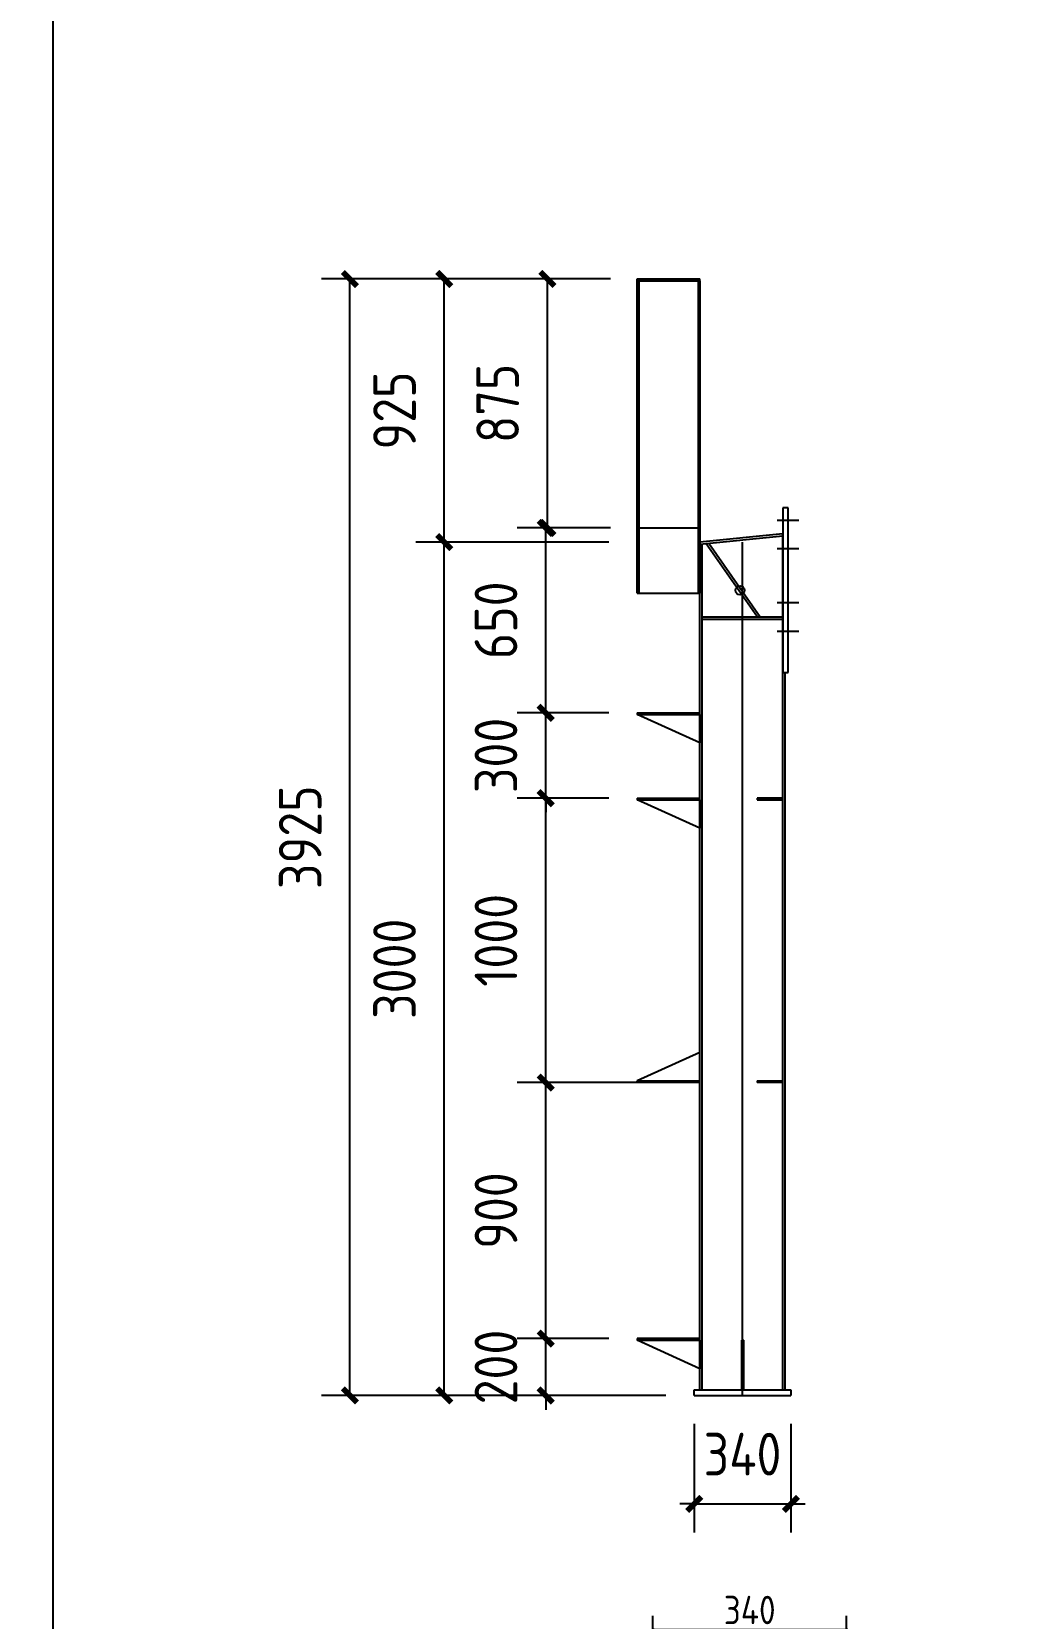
# Model space of a CAD drawing. Extents: x 533809 to 747315, y -17138 to 180511.
# Drawn here: x 640314 to 643759, y 140792 to 146370 of the extents above; entities that cross this region are included whole.
import ezdxf

# ---------------------------------------------------------------- set-up
doc = ezdxf.new("R2010")
doc.units = 0
doc.header["$LTSCALE"] = 1000
doc.header["$MEASUREMENT"] = 0
doc.layers.add('AXIS', color=3, linetype='Continuous')
doc.layers.add('DOTE', color=1, linetype='Continuous')
doc.styles.get("Standard").update_dxf_attribs({"font": 'gbenor.shx', "bigfont": 'gbcbig.shx'})
doc.dimstyles.get("Standard").update_dxf_attribs({"dimscale": 100, "dimtxt": 3.5, "dimasz": 1, "dimexe": 2.5, "dimexo": 3, "dimgap": 1.5, "dimtad": 1, "dimdec": 0, "dimzin": 0, "dimdsep": 46, "dimtxsty": 'Standard', "dimblk": 'ARCHTICK', "dimcen": 0.09, "dimadec": 0, "dimazin": 0, "dimtfac": 1, "dimtdec": 0, "dimtix": 1, "dimtmove": 2, "dimatfit": 3, "dimfxl": 1, "dimtolj": 1, "dimtzin": 0, "dimarcsym": 0})

# ---------------------------------------------------------------- blocks, each defined once
blk = doc.blocks.new('_ArchTick')
at = {"color": 0, "linetype": 'ByBlock', "const_width": 0.4}
blk.add_lwpolyline([(-0.5, -0.5), (0.5, 0.5)], dxfattribs=at)
blk = doc.blocks.new('*D550')
at = {"layer": 'AXIS', "color": 3, "lineweight": -2}
for p, q in [((642343.6, 143675.4), (642021.5, 143675.4)), ((642121.5, 142675.4), (642121.5, 143675.4)), ((642563.6, 142675.4), (642021.5, 142675.4))]:
    blk.add_line(p, q, dxfattribs=at)
at = {"layer": 'Defpoints', "color": 0}
for p in [(642121.5, 143675.4), (642443.6, 143675.4), (642663.6, 142675.4)]:
    blk.add_point(p, dxfattribs=at)
at = {"layer": 'AXIS', "color": 3, "lineweight": -2, "xscale": 50, "yscale": 50, "zscale": 50}
for p, rotation in [((642121.5, 143675.4), 90), ((642121.5, 142675.4), 270)]:
    blk.add_blockref('_ArchTick', p, dxfattribs=dict(at, rotation=rotation))
at = {"layer": 'AXIS', "color": 0, "insert": (641946.5, 143175.4), "char_height": 150, "attachment_point": 5, "rotation": 90}
blk.add_mtext('\\A1;1000', dxfattribs=at)
blk = doc.blocks.new('*D526')
at = {"layer": 'AXIS', "color": 3, "lineweight": -2}
for p, q in [((642343.6, 144575.4), (641664.7, 144575.4)), ((641764.7, 141575.4), (641764.7, 144575.4)), ((642543.6, 141575.4), (641664.7, 141575.4))]:
    blk.add_line(p, q, dxfattribs=at)
at = {"layer": 'Defpoints', "color": 0}
for p in [(641764.7, 144575.4), (642443.6, 144575.4), (642643.6, 141575.4)]:
    blk.add_point(p, dxfattribs=at)
at = {"layer": 'AXIS', "color": 3, "lineweight": -2, "xscale": 50, "yscale": 50, "zscale": 50}
for p, rotation in [((641764.7, 144575.4), 90), ((641764.7, 141575.4), 270)]:
    blk.add_blockref('_ArchTick', p, dxfattribs=dict(at, rotation=rotation))
at = {"layer": 'AXIS', "color": 0, "insert": (641589.7, 143075.4), "char_height": 150, "attachment_point": 5, "rotation": 90}
blk.add_mtext('\\A1;3000', dxfattribs=at)
blk = doc.blocks.new('*D527')
at = {"layer": 'AXIS', "color": 3, "lineweight": -2}
for p, q in [((642343.6, 145500.4), (641664.7, 145500.4)), ((641764.7, 144575.4), (641764.7, 145500.4)), ((642343.6, 144575.4), (641664.7, 144575.4))]:
    blk.add_line(p, q, dxfattribs=at)
at = {"layer": 'Defpoints', "color": 0}
for p in [(641764.7, 145500.4), (642443.6, 145500.4), (642443.6, 144575.4)]:
    blk.add_point(p, dxfattribs=at)
at = {"layer": 'AXIS', "color": 3, "lineweight": -2, "xscale": 50, "yscale": 50, "zscale": 50}
for p, rotation in [((641764.7, 145500.4), 90), ((641764.7, 144575.4), 270)]:
    blk.add_blockref('_ArchTick', p, dxfattribs=dict(at, rotation=rotation))
at = {"layer": 'AXIS', "color": 0, "insert": (641589.7, 145037.9), "char_height": 150, "attachment_point": 5, "rotation": 90}
blk.add_mtext('\\A1;925', dxfattribs=at)
blk = doc.blocks.new('*D528')
at = {"layer": 'AXIS', "color": 3, "lineweight": -2}
for p, q in [((642343.6, 145500.4), (641332.9, 145500.4)), ((641432.9, 141575.4), (641432.9, 145500.4)), ((642543.6, 141575.4), (641332.9, 141575.4))]:
    blk.add_line(p, q, dxfattribs=at)
at = {"layer": 'Defpoints', "color": 0}
for p in [(641432.9, 145500.4), (642443.6, 145500.4), (642643.6, 141575.4)]:
    blk.add_point(p, dxfattribs=at)
at = {"layer": 'AXIS', "color": 3, "lineweight": -2, "xscale": 50, "yscale": 50, "zscale": 50}
for p, rotation in [((641432.9, 145500.4), 90), ((641432.9, 141575.4), 270)]:
    blk.add_blockref('_ArchTick', p, dxfattribs=dict(at, rotation=rotation))
at = {"layer": 'AXIS', "color": 0, "insert": (641257.9, 143537.9), "char_height": 150, "attachment_point": 5, "rotation": 90}
blk.add_mtext('\\A1;3925', dxfattribs=at)
blk = doc.blocks.new('*D529')
at = {"layer": 'AXIS', "color": 3, "lineweight": -2}
for p, q in [((642643.6, 141475.4), (642643.6, 141094.1)), ((642983.6, 141475.4), (642983.6, 141094.1)), ((642643.6, 141194.1), (642593.6, 141194.1)), ((642643.6, 141194.1), (642983.6, 141194.1)), ((642983.6, 141194.1), (643033.6, 141194.1))]:
    blk.add_line(p, q, dxfattribs=at)
at = {"layer": 'Defpoints', "color": 0}
for p in [(642643.6, 141575.4), (642983.6, 141575.4), (642983.6, 141194.1)]:
    blk.add_point(p, dxfattribs=at)
at = {"layer": 'AXIS', "color": 3, "lineweight": -2, "xscale": 50, "yscale": 50, "zscale": 50}
blk.add_blockref('_ArchTick', (642643.6, 141194.1), dxfattribs=at)
at = {"layer": 'AXIS', "color": 3, "lineweight": -2, "xscale": 50, "yscale": 50, "zscale": 50, "rotation": 180}
blk.add_blockref('_ArchTick', (642983.6, 141194.1), dxfattribs=at)
at = {"layer": 'AXIS', "color": 0, "insert": (642813.6, 141369.1), "char_height": 150, "attachment_point": 5}
blk.add_mtext('\\A1;340', dxfattribs=at)
blk = doc.blocks.new('*D535')
at = {"layer": 'AXIS', "color": 3, "lineweight": -2}
for p, q in [((642121.5, 143975.4), (642121.5, 144025.4)), ((642343.6, 143975.4), (642021.5, 143975.4)), ((642121.5, 143675.4), (642121.5, 143975.4)), ((642343.6, 143675.4), (642021.5, 143675.4)), ((642121.5, 143675.4), (642121.5, 143625.4))]:
    blk.add_line(p, q, dxfattribs=at)
at = {"layer": 'Defpoints', "color": 0}
for p in [(642121.5, 143975.4), (642443.6, 143975.4), (642443.6, 143675.4)]:
    blk.add_point(p, dxfattribs=at)
at = {"layer": 'AXIS', "color": 3, "lineweight": -2, "xscale": 50, "yscale": 50, "zscale": 50}
for p, rotation in [((642121.5, 143975.4), 270), ((642121.5, 143675.4), 90)]:
    blk.add_blockref('_ArchTick', p, dxfattribs=dict(at, rotation=rotation))
at = {"layer": 'AXIS', "color": 0, "insert": (641946.5, 143825.4), "char_height": 150, "attachment_point": 5, "rotation": 90}
blk.add_mtext('\\A1;300', dxfattribs=at)
blk = doc.blocks.new('*D536')
at = {"layer": 'AXIS', "color": 3, "lineweight": -2}
for p, q in [((642343.6, 144625.4), (642021.5, 144625.4)), ((642121.5, 143975.4), (642121.5, 144625.4)), ((642343.6, 143975.4), (642021.5, 143975.4))]:
    blk.add_line(p, q, dxfattribs=at)
at = {"layer": 'Defpoints', "color": 0}
for p in [(642121.5, 144625.4), (642443.6, 144625.4), (642443.6, 143975.4)]:
    blk.add_point(p, dxfattribs=at)
at = {"layer": 'AXIS', "color": 3, "lineweight": -2, "xscale": 50, "yscale": 50, "zscale": 50}
for p, rotation in [((642121.5, 144625.4), 90), ((642121.5, 143975.4), 270)]:
    blk.add_blockref('_ArchTick', p, dxfattribs=dict(at, rotation=rotation))
at = {"layer": 'AXIS', "color": 0, "insert": (641946.5, 144300.4), "char_height": 150, "attachment_point": 5, "rotation": 90}
blk.add_mtext('\\A1;650', dxfattribs=at)
blk = doc.blocks.new('*D568')
at = {"color": 3, "lineweight": -2}
for p, q in [((642498.7, 140705), (642498.7, 140801.2)), ((643178.7, 140705), (643178.7, 140801.2)), ((643178.7, 140751.2), (642498.7, 140751.2))]:
    blk.add_line(p, q, dxfattribs=at)
at = {"layer": 'Defpoints', "color": 0}
for p in [(642498.7, 140751.2), (642498.7, 140685), (643178.7, 140685)]:
    blk.add_point(p, dxfattribs=at)
at = {"color": 3, "lineweight": -2, "xscale": 10, "yscale": 10, "zscale": 10, "rotation": 180}
blk.add_blockref('_ArchTick', (642498.7, 140751.2), dxfattribs=at)
at = {"color": 3, "lineweight": -2, "xscale": 10, "yscale": 10, "zscale": 10}
blk.add_blockref('_ArchTick', (643178.7, 140751.2), dxfattribs=at)
at = {"color": 0, "insert": (642838.7, 140821.2), "char_height": 100, "attachment_point": 5}
blk.add_mtext('\\A1;340', dxfattribs=at)
blk = doc.blocks.new('*D1768')
at = {"layer": 'AXIS', "color": 3, "lineweight": -2}
for p, q in [((642343.6, 142675.4), (642021.5, 142675.4)), ((642121.5, 141775.4), (642121.5, 142675.4)), ((642343.6, 141775.4), (642021.5, 141775.4))]:
    blk.add_line(p, q, dxfattribs=at)
at = {"layer": 'Defpoints', "color": 0}
for p in [(642121.5, 142675.4), (642443.6, 142675.4), (642443.6, 141775.4)]:
    blk.add_point(p, dxfattribs=at)
at = {"layer": 'AXIS', "color": 3, "lineweight": -2, "xscale": 50, "yscale": 50, "zscale": 50}
for p, rotation in [((642121.5, 142675.4), 90), ((642121.5, 141775.4), 270)]:
    blk.add_blockref('_ArchTick', p, dxfattribs=dict(at, rotation=rotation))
at = {"layer": 'AXIS', "color": 0, "insert": (641946.5, 142225.4), "char_height": 150, "attachment_point": 5, "rotation": 90}
blk.add_mtext('\\A1;900', dxfattribs=at)
blk = doc.blocks.new('*D1769')
at = {"layer": 'AXIS', "color": 3, "lineweight": -2}
for p, q in [((642121.5, 141775.4), (642121.5, 141825.4)), ((642343.6, 141775.4), (642021.5, 141775.4)), ((642121.5, 141575.4), (642121.5, 141775.4)), ((642543.6, 141575.4), (642021.5, 141575.4)), ((642121.5, 141575.4), (642121.5, 141525.4))]:
    blk.add_line(p, q, dxfattribs=at)
at = {"layer": 'Defpoints', "color": 0}
for p in [(642121.5, 141775.4), (642443.6, 141775.4), (642643.6, 141575.4)]:
    blk.add_point(p, dxfattribs=at)
at = {"layer": 'AXIS', "color": 3, "lineweight": -2, "xscale": 50, "yscale": 50, "zscale": 50}
for p, rotation in [((642121.5, 141775.4), 270), ((642121.5, 141575.4), 90)]:
    blk.add_blockref('_ArchTick', p, dxfattribs=dict(at, rotation=rotation))
at = {"layer": 'AXIS', "color": 0, "insert": (641946.5, 141675.4), "char_height": 150, "attachment_point": 5, "rotation": 90}
blk.add_mtext('\\A1;200', dxfattribs=at)
blk = doc.blocks.new('*D2661')
at = {"layer": 'AXIS', "color": 3, "lineweight": -2}
for p, q in [((642349.6, 145500.4), (642027.5, 145500.4)), ((642127.5, 144625.4), (642127.5, 145500.4)), ((642349.6, 144625.4), (642027.5, 144625.4))]:
    blk.add_line(p, q, dxfattribs=at)
at = {"layer": 'Defpoints', "color": 0}
for p in [(642127.5, 145500.4), (642449.6, 145500.4), (642449.6, 144625.4)]:
    blk.add_point(p, dxfattribs=at)
at = {"layer": 'AXIS', "color": 3, "lineweight": -2, "xscale": 50, "yscale": 50, "zscale": 50}
for p, rotation in [((642127.5, 145500.4), 90), ((642127.5, 144625.4), 270)]:
    blk.add_blockref('_ArchTick', p, dxfattribs=dict(at, rotation=rotation))
at = {"layer": 'AXIS', "color": 0, "insert": (641952.5, 145062.9), "char_height": 150, "attachment_point": 5, "rotation": 90}
blk.add_mtext('\\A1;875', dxfattribs=at)

msp = doc.modelspace()

# ---------------------------------------------------------------- linework, layer by layer
at = {"color": 2}
for p, q in [((642443.6, 145500.4), (642663.6, 145500.4)), ((642443.6, 145494.4), (642443.6, 145500.4)), ((642443.6, 145494.4), (642663.6, 145494.4)), ((642663.6, 145494.4), (642663.6, 145500.4)), ((642973.6, 144696.4), (642955.6, 144696.4)), ((642955.6, 144696.4), (642955.6, 144116.4)), ((643011.6, 144651.4), (642935.6, 144651.4)), ((642663.6, 144575.4), (642663.6, 144395.4)), ((643011.6, 144551.4), (642935.6, 144551.4)), ((643011.6, 144361.4), (642935.6, 144361.4)), ((643011.6, 144261.4), (642935.6, 144261.4)), ((642955.6, 144116.4), (642973.6, 144116.4)), ((642443.6, 143975.4), (642443.6, 143969.4)), ((642443.6, 143975.4), (642663.6, 143975.4)), ((642443.6, 143969.4), (642663.6, 143969.4)), ((642663.6, 143869.4), (642443.6, 143969.4)), ((642663.6, 143969.4), (642663.6, 143869.4)), ((642443.6, 143675.4), (642443.6, 143669.4)), ((642443.6, 143675.4), (642663.6, 143675.4)), ((642955.6, 143675.4), (642865.6, 143675.4)), ((642865.6, 143675.4), (642865.6, 143669.4)), ((642443.6, 143669.4), (642663.6, 143669.4)), ((642663.6, 143569.4), (642443.6, 143669.4)), ((642663.6, 143669.4), (642663.6, 143569.4)), ((642865.6, 143669.4), (642955.6, 143669.4)), ((642663.6, 142781.4), (642443.6, 142681.4)), ((642663.6, 142681.4), (642663.6, 142781.4)), ((642443.6, 142675.4), (642443.6, 142681.4)), ((642443.6, 142681.4), (642663.6, 142681.4)), ((642663.6, 142675.4), (642443.6, 142675.4)), ((642865.6, 142681.4), (642955.6, 142681.4)), ((642865.6, 142681.4), (642865.6, 142675.4)), ((642955.6, 142675.4), (642865.6, 142675.4)), ((642663.6, 141775.4), (642443.6, 141775.4)), ((642443.6, 141769.4), (642663.6, 141769.4)), ((642663.6, 141669.4), (642443.6, 141769.4)), ((642663.6, 141769.4), (642663.6, 141669.4)), ((642809.6, 141769.4), (642809.6, 141595.4)), ((642817.6, 141595.4), (642817.6, 141769.4)), ((642643.6, 141575.4), (642643.6, 141595.4)), ((642643.6, 141595.4), (642983.6, 141595.4)), ((642643.6, 141575.4), (642983.6, 141575.4)), ((642809.6, 141595.4), (642817.6, 141595.4)), ((642983.6, 141595.4), (642983.6, 141575.4))]:
    msp.add_line(p, q, dxfattribs=at)
at = {"color": 4}
for p, q in [((642443.6, 144395.4), (642443.6, 145494.4)), ((642449.6, 144395.4), (642449.6, 145494.4)), ((642657.6, 145494.4), (642657.6, 144395.4)), ((642663.6, 145494.4), (642663.6, 144395.4)), ((642443.6, 144395.4), (642663.6, 144395.4))]:
    msp.add_line(p, q, dxfattribs=at)
for p, q in [((642443.6, 144625.4), (642663.6, 144625.4)), ((642955.6, 144604.6), (642663.6, 144575.4)), ((642955.6, 144596.6), (642663.6, 144567.4)), ((642865.9, 144311.1), (642686, 144569.6)), ((642875.6, 144311.1), (642695.1, 144570.5)), ((642955.6, 144311.1), (642671.6, 144311.1)), ((642955.6, 144303.1), (642671.6, 144303.1)), ((642955.6, 144311.1), (642855.6, 144311.1)), ((642443.6, 141775.4), (642443.6, 141769.4)), ((642809.6, 141769.4), (642817.6, 141769.4))]:
    msp.add_line(p, q)
for points in [[(595839.1, 140362.3), (640389.1, 140362.3), (640389.1, 171862.3), (595839.1, 171862.3)], [(640389.1, 146662.3), (652269.1, 146662.3), (652269.1, 138262.3), (640389.1, 138262.3)]]:
    msp.add_lwpolyline(points, close=True)
msp.add_circle((642804.8, 144405.9), 15.5)
at = {"layer": 'DOTE', "color": 2}
msp.add_line((642973.6, 144116.4), (642973.6, 144696.4), dxfattribs=at)
at = {"layer": 'DOTE', "color": 0}
for p, q in [((642663.6, 141595.4), (642663.6, 144575.4)), ((642671.6, 141595.4), (642671.6, 144568.2)), ((642955.6, 141595.4), (642955.6, 144604.6)), ((642963.6, 141595.4), (642963.6, 144116.4))]:
    msp.add_line(p, q, dxfattribs=at)
at = {"layer": 'DOTE'}
msp.add_line((642813.6, 141575.4), (642813.6, 144575.4), dxfattribs=at)

# ---------------------------------------------------------------- dimensions: what is measured, and where the dimension line sits
dim = msp.add_aligned_dim(p1=(643178.7, 140685), p2=(642498.7, 140685), distance=-66.2, dimstyle='Standard', override={"dimtxt": 1, "dimasz": 0.1, "dimexe": 0.5, "dimexo": 0.2, "dimgap": 0.2, "dimlfac": 0.5, "dimclrd": 3, "dimclre": 3})
dim.commit()
dim.dimension.update_dxf_attribs({"geometry": '*D568', "text_midpoint": (642838.7, 140821.2)})
at = {"layer": 'AXIS', "color": 0}
for base, p1, p2, picture, middle in [((641432.9, 145500.4), (642643.6, 141575.4), (642443.6, 145500.4), '*D528', (641257.9, 143537.9)), ((641764.7, 145500.4), (642443.6, 144575.4), (642443.6, 145500.4), '*D527', (641589.7, 145037.9)), ((642127.5, 145500.4), (642449.6, 144625.4), (642449.6, 145500.4), '*D2661', (641952.5, 145062.9)), ((642121.5, 144625.4), (642443.6, 143975.4), (642443.6, 144625.4), '*D536', (641946.5, 144300.4)), ((641764.7, 144575.4), (642643.6, 141575.4), (642443.6, 144575.4), '*D526', (641589.7, 143075.4)), ((642121.5, 143975.4), (642443.6, 143675.4), (642443.6, 143975.4), '*D535', (641946.5, 143825.4)), ((642121.5, 143675.4), (642663.6, 142675.4), (642443.6, 143675.4), '*D550', (641946.5, 143175.4)), ((642121.5, 142675.4), (642443.6, 141775.4), (642443.6, 142675.4), '*D1768', (641946.5, 142225.4)), ((642121.5, 141775.4), (642643.6, 141575.4), (642443.6, 141775.4), '*D1769', (641946.5, 141675.4))]:
    dim = msp.add_linear_dim(base=base, p1=p1, p2=p2, angle=90, dimstyle='Standard', override={"dimtxt": 1.5, "dimasz": 0.5, "dimexe": 1, "dimexo": 1, "dimgap": 1, "dimclrd": 3, "dimclre": 3}, dxfattribs=at)
    dim.commit()
    dim.dimension.update_dxf_attribs({"geometry": picture, "text_midpoint": middle})
dim = msp.add_linear_dim(base=(642983.6, 141194.1), p1=(642643.6, 141575.4), p2=(642983.6, 141575.4), dimstyle='Standard', override={"dimtxt": 1.5, "dimasz": 0.5, "dimexe": 1, "dimexo": 1, "dimgap": 1, "dimclrd": 3, "dimclre": 3}, dxfattribs=at)
dim.commit()
dim.dimension.update_dxf_attribs({"geometry": '*D529', "text_midpoint": (642813.6, 141369.1)})

doc.saveas('drawing.dxf')
